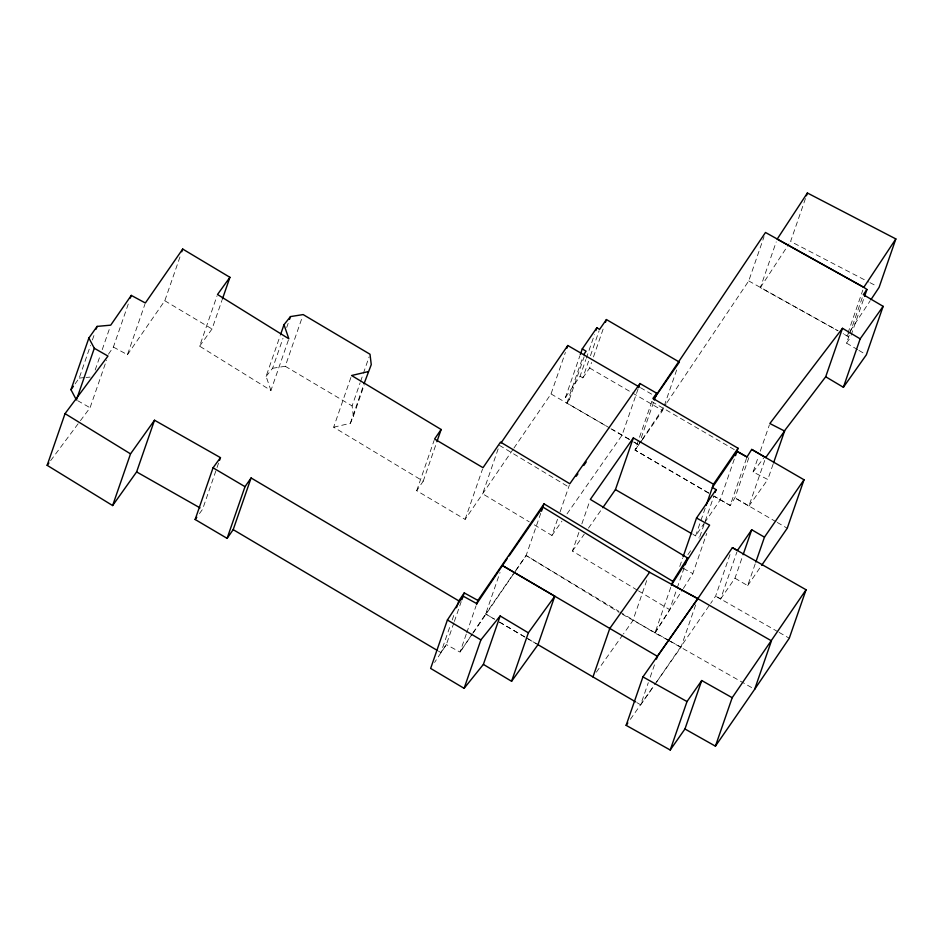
<?xml version="1.0" encoding="UTF-8"?>
<svg xmlns="http://www.w3.org/2000/svg" width="943" height="943" viewBox="0 0 943 943"><rect width="100%" height="100%" fill="white"/><g stroke="black" fill="none" stroke-linecap="round" stroke-linejoin="round"><path stroke-width="0.71" stroke-dasharray="4.71 3.54" d="M75.086 383.895L79.212 378.084L90.516 345.444M92.39 339.999L94.748 333.197M95.172 370.045L100.359 355.075M102.233 349.641L109.777 327.881M80.426 420.672L90.056 407.741L106.547 360.143M108.445 354.214L113.372 347.071L128.448 303.552M113.372 347.071L127.458 354.686L144.88 304.353M127.458 354.686L164.801 300.746L180.82 254.504M288.369 340.14L270.947 390.473L199.621 346.175L217.043 295.854M199.621 346.175L212.034 328.989L221.923 300.428M218.576 463.084L202.556 509.326L199.268 513.852M270.947 390.473L266.091 376.375L280.224 335.578M266.091 376.375L272.61 368.265L282.971 338.348M286.731 327.469L288.145 323.378M272.61 368.265L285.257 366.273L302.22 317.308M513.11 449.281L465.111 519.381L416.7 490.702L423.23 481.178L333.669 427.203L351.102 376.882M333.669 427.203L350.36 423.301L353.354 416.311L352.104 405.926L360.12 382.799M360.591 381.444L362.937 374.642M363.409 373.287L369.067 356.961M350.36 423.301L363.538 385.216M353.354 416.311L364.187 385.027M416.7 490.702L434.122 440.381M423.23 481.178L436.42 443.092M465.111 519.381L482.545 469.048M498.163 448.903L482.627 493.79L529.247 521.821M438.389 651.071L440.923 652.568L450.341 625.362M452.227 619.928L454.573 613.127M453.878 622.816L446.345 644.588L434.57 662.457M454.349 621.461L461.21 601.669M466.266 634.109L460.031 652.096L446.345 644.588L440.923 652.568M466.75 632.718L476.05 605.854M513.935 448.078L551.018 393.95L565.399 352.423M472.844 633.048L485.657 613.987L500.038 572.448M609.803 428.039L566.908 403.097L569.289 399.655L565.494 397.368L579.874 355.829M566.908 403.097L582.727 357.409M569.289 399.655L584.153 356.737M565.494 397.368L580.086 376.222L585.839 359.601M586.322 358.222L594.467 334.682M580.086 376.222L582.809 377.848L588.562 361.228M590.471 355.688L599.1 330.769M582.809 377.848L589.646 368.006L591.567 362.477M593.477 356.937L604.027 326.478M516.21 570.02L526.123 555.533L540.716 513.369M534.292 524.85L551.926 535.459L557.678 518.839M560.083 511.919L569.36 485.126M637.256 590.129L572.436 551.077L579.026 532.041M581.855 523.884L589.858 500.757M638.069 388.952L622.062 435.194L566.955 513.97M708.747 493.236L635.063 450.082L652.026 401.117M708.641 492.894L635.063 450.082L638.812 444.919L654.159 400.61M642.1 440.169L662.611 410.547L676.991 369.019M666.96 402.626L748.73 280.931L764.066 236.622M646.698 580.593L632.8 620.742L623.476 633.896M748.73 280.931L838.068 330.804L760.388 287.603L776.207 241.915M667.361 639.743L654.937 633.036L670.956 586.794M805.463 198.525L790.599 241.443L868.668 281.981M679.75 566.472L682.626 558.173M619.916 611.972L654.937 633.036L669.671 609.661L676.732 589.257M677.204 587.902L684.264 567.497M705.175 508.218L695.592 535.907L699.341 538.099M636.879 702.606L640.639 704.81L648.312 682.661M650.234 677.121L655.02 663.271M699.824 536.72L713.721 496.572M683.357 588.467L692.834 573.603L706.731 533.455M734.302 459.135L720.181 499.931L705.423 521.514M656.623 681.966L681.023 647.11L695.887 604.204M746.502 458.369L730.2 505.436L713.827 496.218M748.825 457.732L734.927 497.88L730.2 505.436L713.71 495.841M773.071 464.262L767.802 479.492L753.08 471.983L758.349 456.754M760.27 451.214L769.382 424.904M730 554.578L715.619 596.117L710.68 603.402M776.03 521.727L734.927 497.88L748.931 506.026L764.749 460.337M777.857 631.692L715.619 596.117L720.629 598.97L736.931 551.903M720.629 598.97L734.962 578.212L742.636 556.064M734.962 578.212L747.669 585.615L755.343 563.466M847.969 333.02L862.821 290.102M857.682 349.676L846.519 343.099L849.395 334.789M849.879 333.409L862.338 297.41M851.128 335.189L864.554 296.42M654.937 633.036L682.567 589.705M760.388 287.603L789.008 243.872M849.407 332.16L847.003 335.791L843.183 333.657M850.209 330.946L870.248 300.699M472.042 634.238L460.031 652.096L472.419 633.991M635.063 450.082L641.605 440.346M642.419 439.132L666.135 403.84M654.855 684.429L709.855 604.616M704.598 522.717L695.592 535.907L693.046 534.433M473.245 632.788L515.385 571.234M687.907 554.649L691.997 548.743M747.669 585.615L760.86 566.484M494.38 619.103L485.657 613.987L514.56 572.236M515.385 571.045L526.123 555.533L618.667 611.217M634.026 442.137L638.812 444.919L641.275 441.359M551.926 535.459L561.945 521.125M572.436 551.077L584.236 534.209M588.456 528.174L601.94 508.89M640.639 704.81L655.786 683.168M630.36 719.332L654.006 685.632M596.365 672.17L622.628 635.087M846.519 343.099L850.173 337.959L843.183 333.645M748.931 506.026L767.802 479.492M50.651 460.62L79.554 421.851M753.08 471.983L763.712 458.05M79.212 378.084L84.646 377.589M86.013 377.459L90.092 377.094M869.965 282.652L876.471 286.035M668.611 640.415L754.671 689.286M683.31 568.417L692.834 573.603M669.601 640.863L620.246 613.068M670.874 641.558L681.023 647.11M77.644 400.669L90.056 407.741M779.118 632.411L789.279 638.222M629.24 439.355L611.913 429.301M640.45 387.656L655.597 396.461M651.849 401.635L734.291 449.599M777.268 522.446L787.24 528.233M611.064 428.77L632.505 441.241M633.767 441.984L638.812 444.919M551.018 393.95L606.832 426.354M589.646 368.006L662.611 410.547M485.657 613.987L494.497 619.174M499.542 622.132L524.803 636.949M526.064 637.692L536.166 643.621M499.366 622.026L526.772 638.116M528.021 638.847L537.981 644.706M858.92 350.407L863.871 353.342M285.257 366.273L352.104 405.926M164.801 300.746L212.034 328.989M499.401 445.332L568.712 487.001M638.505 590.884L669.671 609.661M526.123 555.533L618.997 612.302"/><path stroke-width="1.41" d="M88.878 338.018L94.3 348.273L76.407 399.962L70.973 389.695L88.878 338.018L97.105 326.396L110.72 325.158L131.277 295.395L145.352 302.998L182.706 249.058L229.927 277.313L222.395 299.072M219.519 460.361L220.462 457.638L154.511 420.224L136.617 471.913L112.63 505.554L47.15 465.323L65.043 413.635L107.962 356.065L94.3 348.273M96.162 329.119L97.105 326.396M130.334 298.106L131.277 295.395M181.763 251.781L182.706 249.058M112.63 505.554L130.523 453.866L154.511 420.224M456.459 607.681L458.817 600.88L251.086 477.96L233.192 529.648L227.11 538.359L195.142 519.499L213.047 467.811L220.462 457.638M280.696 334.211L283.996 324.687L290.503 316.577L303.151 314.585L370.01 354.238L371.259 364.623L364.01 383.848M289.56 319.3L290.503 316.577M227.11 538.359L245.003 486.671L251.086 477.96M436.892 441.737L441.135 429.489L351.574 375.514L368.253 371.613M501.641 566.719L476.816 603.65L463.119 596.129L447.418 619.964L430.645 668.422L464.109 688.331L483.382 664.402L500.155 615.944L528.351 632.824L511.577 681.282L483.382 664.402M461.881 599.701L464.239 592.899L477.924 600.42L476.521 604.498M566.837 348.273L567.792 345.503L639.189 386.925M464.109 688.331L480.895 639.884L500.155 615.944M580.346 354.45L582.267 348.91L596.86 327.763L599.583 329.39L606.42 319.559L679.384 362.088L655.597 396.461M595.905 330.533L596.86 327.763M605.465 322.329L606.42 319.559M541.459 511.236L544.017 503.857L672.842 581.36L671.428 585.438M507.393 558.374L502.43 565.529L554.767 596.247L537.981 644.706L511.577 681.282M638.541 387.597L639.955 383.506L656.717 393.231L654.359 400.032M602.789 507.688L615.437 489.606L633.331 437.917L713.486 484.219L706.13 505.448M635.629 701.875L592.982 676.944L609.756 628.498L649.574 572.283L697.808 598.664L771.445 640.827L754.671 689.286L715.419 746.161L684.948 728.986L701.722 680.528L732.192 697.702L715.419 746.161M806.418 195.755L807.385 192.985L895.85 238.933L879.076 287.391L871.061 299.485M683.097 556.783L696.523 518.025L716.126 489.641L712.366 487.448L736.955 451.485L746.986 456.978L751.701 449.422L804.014 479.775L787.24 528.233L761.685 565.293M684.948 728.986L670.225 750.015L626.14 725.344L642.926 676.897L697.808 598.664L732.393 547.659L737.402 550.512L751.736 529.766L764.455 537.168L755.826 562.087M685.207 564.774L687.565 557.973L590.33 499.401L633.331 437.917M656.458 659.122L657.424 656.352L697.808 598.664L671.722 584.589L709.607 525.145L696.523 518.025M715.159 492.411L716.126 489.641M735.516 455.634L738.074 448.255L652.957 398.406L656.717 393.231M670.225 750.015L687.011 701.557L701.722 680.528M773.555 462.883L784.576 431.045L769.853 423.525L842.488 328.305L860.169 338.832L843.384 387.29L825.703 376.764L842.488 328.305M743.108 554.684L751.736 529.766M864.554 296.42L866.947 289.501L863.788 287.332L765.504 232.473L653.475 399.195M866.947 289.501L863.305 294.64L883.131 306.345L866.358 354.804L843.384 387.29M732.393 547.659L806.065 589.764L789.279 638.222L754.671 689.286M672.842 581.36L687.565 557.973M807.385 192.985L777.162 239.145L863.788 287.332L895.85 238.933M806.065 589.764L732.192 697.702M458.817 600.88L464.239 592.899M713.486 484.219L738.074 448.255M441.135 429.489L434.593 439.025L483.016 467.693L500.521 442.102L569.831 483.771L639.955 383.506M501.051 442.927L567.792 345.503M477.924 600.42L544.017 503.857M764.455 537.168L804.014 479.775M583.682 354.639L586.074 351.197L582.267 348.91M509.043 555.993L542.897 507.086L649.574 572.283M576.22 476.262L577.894 473.869M583.741 465.512L586.24 461.94M626.14 725.344L627.826 722.939M860.169 338.832L883.131 306.345M70.973 389.695L73.448 386.217M784.576 431.045L765.716 457.579L751.701 449.422M229.927 277.313L217.515 294.499L288.841 338.785L283.996 324.687M528.351 632.824L554.767 596.247M195.142 519.499L196.792 517.236M47.15 465.323L48.906 462.978M784.081 431.34L825.703 376.764M642.926 676.897L687.011 701.557M136.617 471.913L200.022 507.888M615.437 489.606L691.773 533.703M736.837 451.084L746.986 456.978M657.424 656.352L502.43 565.529M537.427 644.352L592.982 676.944M213.047 467.811L245.003 486.671M233.192 529.648L437.116 650.316M447.418 619.964L480.895 639.884M65.043 413.635L130.523 453.866"/></g></svg>
